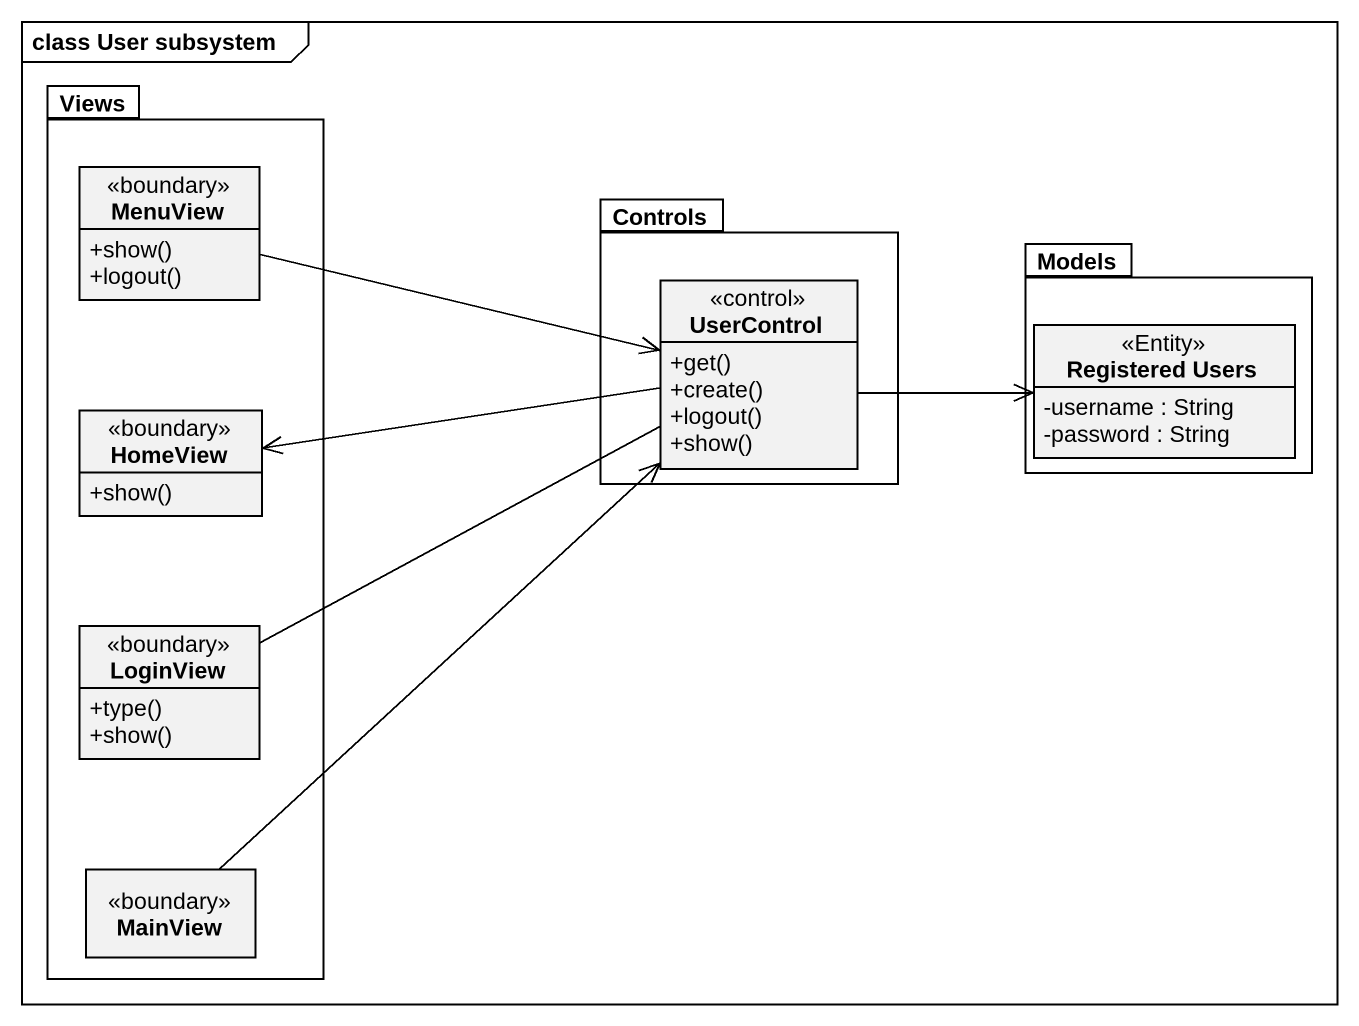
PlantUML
@startuml
mainframe class User subsystem
hide circle
hide empty members
skinparam classAttributeIconSize 0
package Views {
  class MenuView <<boundary>> {
    +show()
    +logout()
  }
  class HomeView <<boundary>> {
    +show()
  }
  class LoginView <<boundary>> {
    +type()
    +show()
  }
  class MainView <<boundary>>
}
package Controls {
  class UserControl <<control>> {
    +get()
    +create()
    +logout()
    +show()
  }
}
package Models {
  class "Registered Users" as Registered_Users <<Entity>> {
    -username : String
    -password : String
  }
}
MenuView -right-> UserControl
UserControl -right-> Registered_Users
UserControl -left-> HomeView
UserControl -left- LoginView
MainView -up-> UserControl
@enduml
